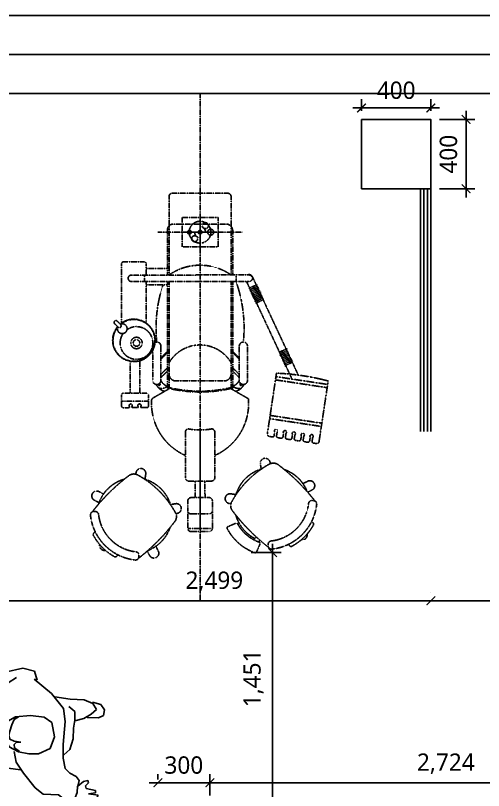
# Model space of a CAD drawing. Header units: metres. Extents: x 11578468 to 47831421, y -58341524 to -14256839.
# Drawn here: x 23788619 to 23791320, y -29024408 to -29019937 of the extents above; entities that cross this region are included whole.
import ezdxf

# ---------------------------------------------------------------- set-up
doc = ezdxf.new("R2010")
doc.units = ezdxf.units.M
doc.header["$LTSCALE"] = 50
doc.header["$MEASUREMENT"] = 0
doc.linetypes.add('CENTERX2', pattern=[4, 2.5, -0.5, 0.5, -0.5])
doc.layers.get('0').update_dxf_attribs({"linetype": 'CONTINUOUS'})
doc.layers.get('DEFPOINTS').update_dxf_attribs({"linetype": 'CONTINUOUS'})
for name, color, linetype in [('3.기호.계단선', 30, 'CONTINUOUS'), ('CURTWALL', 4, 'CONTINUOUS'), ('wall', 3, 'CONTINUOUS'), ('WIN', 4, 'CONTINUOUS'), ('家具', 251, 'CONTINUOUS'), ('家具外线', 7, 'CONTINUOUS'), ('가구', 6, 'CONTINUOUS')]:
    doc.layers.add(name, color=color, linetype=linetype)
doc.styles.add('HY 울릉도 L', font='malgun.ttf')
doc.dimstyles.new('사본 50', dxfattribs={"dimscale": 50, "dimtxt": 2, "dimasz": 1, "dimexe": 1, "dimexo": 1, "dimgap": 1, "dimtad": 1, "dimdec": 0, "dimrnd": 0.05, "dimdsep": 46, "dimlunit": 6, "dimtxsty": 'HY 울릉도 L', "dimblk": 'ARCHTICK', "dimcen": 2.5, "dimdle": 1, "dimclrd": 133, "dimclre": 133, "dimclrt": 30, "dimadec": 0, "dimazin": 0, "dimtfac": 1, "dimtdec": 0, "dimtix": 1, "dimtmove": 2, "dimatfit": 3, "dimldrblk": 'ARCHTICK', "dimfxl": 1, "dimlwd": -1, "dimlwe": -1, "dimarcsym": 0})

# ---------------------------------------------------------------- blocks, each defined once
blk = doc.blocks.new('*U358')
at = {"layer": 'WIN', "linetype": 'Continuous'}
blk.add_line((60, -25.00000000000728), (7040.000000000001, -25.00000000000728), dxfattribs=at)
blk.add_lwpolyline([(0, -250.0000000000146), (7100.000000000001, -250.0000000000146), (7100.000000000001, 200), (0, 200)], close=True, dxfattribs=at)
blk = doc.blocks.new('sdagdgds')
at = {"layer": 'WIN', "linetype": 'Continuous'}
blk.add_blockref('*U358', (23736702, -29128457), dxfattribs=at)
blk = doc.blocks.new('MK-RC-0052')
at = {"layer": '家具外线', "color": 251, "true_color": 0x636466}
for p, q in [((73867.01691318792, 10638.26111915088), (73858.32222856919, 10629.57386234096)), ((73858.32222856919, 10629.57386234096), (73880.05894013518, 10612.19934872109)), ((73914.837678632, 10623.05841973385), (73867.01691318792, 10638.26111915088)), ((73812.67513428663, 10590.4812066942), (73806.15412082395, 10577.45032147998)), ((73864.84324203734, 10592.65302089702), (73812.67513428663, 10590.4812066942)), ((73834.41184585262, 10616.54297712536), (73825.71716121747, 10605.68390611262)), ((73825.71716121747, 10605.68390611262), (73864.84324203734, 10592.65302089702)), ((73880.05894013518, 10612.19934872109), (73834.41184585262, 10616.54297712536)), ((73934.40071904194, 10596.99664930267), (73914.837678632, 10623.05841973385)), ((73921.35869005928, 10562.24762346364), (73934.4007188176, 10594.82483683159)), ((73988.7424979487, 10601.34027770832), (73934.40071904194, 10596.99664930267)), ((74023.521236451, 10575.27850727851), (73988.7424979487, 10601.34027770832)), ((73806.15412082395, 10577.45032147998), (73858.32222856919, 10568.7630646714)), ((73858.32222856919, 10568.7630646714), (73821.36981891631, 10564.41943626577)), ((73821.36981891631, 10564.41943626577), (73821.36981891631, 10551.38855105017)), ((73821.36981891631, 10551.38855105017), (73871.3642555055, 10540.52948003741)), ((73919.18501814816, 10527.49859669172), (73921.35869005928, 10562.24762346364)), ((74106.12074038095, 10570.93487887287), (74023.521236451, 10575.27850727851)), ((74149.59416351293, 10536.18585163176), (74106.12074038095, 10570.93487887287)), ((73875.71159782307, 10525.32678061764), (73858.32222856919, 10510.12408120195)), ((73858.32222856919, 10510.12408120195), (73862.66957088676, 10497.09319598637)), ((73862.66957088676, 10497.09319598637), (73886.57995360333, 10501.43682439064)), ((73871.3642555055, 10540.52948003741), (73875.71159782307, 10525.32678061764)), ((73886.57995360333, 10501.43682439064), (73917.01134978805, 10527.49859482183)), ((73917.01134978805, 10527.49859482183), (73910.49033632537, 10497.09319598637)), ((74214.80429819447, 10455.82872613816), (74149.59416351293, 10536.18585163176)), ((73910.49033632537, 10497.09319598637), (73925.70603441226, 10475.37505396084)), ((73925.70603441226, 10475.37505396084), (73960.48477290908, 10455.82872613816)), ((73960.48477290908, 10455.82872613816), (73986.56882678717, 10431.93876990844)), ((73986.56882678717, 10431.93876990844), (73997.4371825729, 10375.47160064454)), ((74253.93037901435, 10397.18974267006), (74214.80429819447, 10455.82872613816)), ((74297.40380213538, 10429.76695570697), (74230.0199962923, 10438.45421251691)), ((74316.96684254531, 10427.59514150415), (74297.40380213538, 10429.76695570697)), ((74336.52988294978, 10434.11058411263), (74316.96684254531, 10427.59514150415)), ((74397.39267532469, 10429.76695570697), (74336.52988294978, 10434.11058411263)), ((74438.69242728967, 10405.87699947863), (74397.39267532469, 10429.76695570697)), ((74419.12938687974, 10421.07969889566), (74558.24434088344, 10444.96965512538)), ((74558.24434088344, 10444.96965512538), (74608.23877748357, 10434.11058411263)), ((74608.23877748357, 10434.11058411263), (74649.53852945402, 10403.70518527717)), ((73997.4371825729, 10375.47160064454), (73997.4371825729, 10299.45810355659)), ((74264.7987347946, 10338.5507592006), (74253.93037901435, 10397.18974267006)), ((74475.64483694802, 10390.67430006295), (74438.69242728967, 10405.87699947863)), ((74486.51319272828, 10364.61252963178), (74475.64483694802, 10390.67430006295)), ((74649.53852945402, 10403.70518527717), (74649.53852945402, 10364.61252963178)), ((73993.08984025533, 10355.92527282185), (73960.48477290908, 10327.69168818922)), ((74132.20479425904, 10351.58164441756), (74067.66671290726, 10322.45625208661)), ((74184.37290200975, 10351.58164441756), (74132.20479425904, 10351.58164441756)), ((74240.88835207256, 10340.7225734048), (74184.37290200975, 10351.58164441756)), ((74235.34916601842, 10338.71862813826), (74262.62506363308, 10319.00443137791)), ((74292.2583981182, 10313.19194203446), (74240.88835207256, 10340.7225734048)), ((74440.86609844572, 10319.00443137791), (74469.12382347987, 10345.06620180771)), ((74521.29193123056, 10340.7225734048), (74464.77648116229, 10332.03531659349)), ((74469.12382347987, 10345.06620180771), (74486.51319272828, 10364.61252963178)), ((74569.11269666917, 10338.5507592006), (74521.29193123056, 10340.7225734048)), ((74612.5861197902, 10345.06620180771), (74569.11269666917, 10338.5507592006)), ((74649.53852945402, 10364.61252963178), (74612.5861197902, 10345.06620180771)), ((73960.48477290908, 10327.69168818922), (73943.09540366614, 10269.05270471976)), ((73997.4371825729, 10299.45810355659), (73986.56882678717, 10173.49287980909)), ((74067.66671290726, 10322.45625208661), (74044.39688074542, 10258.0677319251)), ((74253.93037901435, 10288.59903254381), (74228.61813621677, 10286.51115456892)), ((74264.7987347946, 10299.45810355659), (74253.93037901435, 10288.59903254381)), ((74262.62506363308, 10319.00443137791), (74264.7987347946, 10299.45810355659)), ((74312.5879974527, 10265.31760324066), (74292.2583981182, 10313.19194203446)), ((74338.70355410583, 10273.3963331254), (74386.52431954443, 10295.11447515092)), ((74386.52431954443, 10295.11447515092), (74440.86609844572, 10319.00443137791)), ((73943.09540366614, 10269.05270471976), (73940.92173250462, 10210.41372125167)), ((74044.39688074542, 10258.0677319251), (74059.7700899936, 10179.3683200435)), ((74228.61813621677, 10286.51115456892), (74264.7987347946, 10282.0835899367)), ((74264.7987347946, 10282.0835899367), (74288.70911751117, 10271.22451892258)), ((74288.70911751117, 10271.22451892258), (74295.23013097933, 10251.67819109988)), ((74295.23013097933, 10251.67819109988), (74288.70911751117, 10227.78823487154)), ((74332.94910229254, 10258.89658873111), (74312.5879974527, 10265.31760324066)), ((74343.84895812848, 10247.3345626956), (74332.94910229254, 10258.89658873111)), ((74335.794824059, 10232.83481830131), (74343.84895812848, 10247.3345626956)), ((74336.35276339785, 10264.94071636461), (74338.70355410583, 10273.3963331254)), ((73940.92173250462, 10210.41372125167), (73934.40071904194, 10166.97743720062)), ((74288.70911751117, 10227.78823487154), (74277.84076173091, 10193.03920763179)), ((74300.24952662666, 10172.02402063038), (74308.94421125087, 10208.94486207295)), ((74308.94421125087, 10208.94486207295), (74313.99510967324, 10222.64722510603)), ((74313.99510967324, 10222.64722510603), (74335.794824059, 10232.83481830131)), ((74319.1405136959, 10134.40022416234), (74326.80392905744, 10222.45421249937)), ((73934.40071904194, 10171.32106560627), (73884.40628244728, 10158.29018039205)), ((73934.40071904194, 10166.97743720062), (73934.40071904194, 10119.1975247453)), ((73986.56882678717, 10173.49287980909), (73995.26351141138, 10103.99482532689)), ((74059.7700899936, 10179.3683200435), (74101.06984196405, 10151.13473541225)), ((74264.7987347946, 10162.63380879634), (74240.88835207256, 10149.60292358075)), ((74258.27772132098, 10149.60292358075), (74300.24952662666, 10172.02402063038)), ((74277.84076173091, 10193.03920763179), (74264.7987347946, 10162.63380879634)), ((73777.89639578434, 10140.91566676945), (73771.37538232713, 10110.51026793536)), ((73803.98044966243, 10153.94655198504), (73777.89639578434, 10140.91566676945)), ((73867.01691318792, 10151.77473778357), (73803.98044966243, 10153.94655198504)), ((73845.28020163288, 10134.40022416234), (73814.84880544269, 10108.33845373253)), ((73884.40628244728, 10158.29018039205), (73845.28020163288, 10134.40022416234)), ((73934.40071904194, 10119.1975247453), (73967.00578638271, 10093.13575431411)), ((74101.06984196405, 10151.13473541225), (74175.67821738007, 10140.91566676945)), ((74175.67821738007, 10140.91566676945), (74258.27772132098, 10149.60292358075)), ((74306.09848675958, 10058.38672707437), (74319.1405136959, 10134.40022416234)), ((73771.37538232713, 10110.51026793536), (73790.93842272065, 10082.27668330137)), ((73790.93842272065, 10082.27668330137), (73836.5855170032, 10069.24579808715)), ((73814.84880544269, 10108.33845373253), (73834.41184585262, 10075.76124069562)), ((73995.26351141138, 10103.99482532689), (74060.47364610387, 10021.46588563181)), ((73834.41184585262, 10075.76124069562), (73882.23261128576, 10056.21491287018)), ((73882.23261128576, 10056.21491287018), (73958.3111017585, 10051.8712844659)), ((73958.3111017585, 10051.8712844659), (74043.08427685546, 10038.84039925168)), ((74306.09848675958, 9997.575929402097), (74306.09848675958, 10058.38672707437)), ((74495.20787735248, 10041.01221345452), (74440.86609844572, 10021.46588563181)), ((74506.07623313273, 10025.8095140361), (74495.20787735248, 10041.01221345452)), ((74060.47364610387, 10021.46588563181), (74156.11517697561, 9943.280574339653)), ((74306.09848804539, 9999.747744362736), (74297.40380311478, 9962.826902427725)), ((74380.00330607628, 9986.716858389336), (74306.09848675958, 9997.575929402097)), ((74440.86609844572, 10021.46588563181), (74403.91368879285, 9984.545044187878)), ((74466.95015232381, 9991.060486794988), (74479.99217926012, 10004.09137201194)), ((74479.99217926012, 10004.09137201194), (74506.07623313273, 10025.8095140361)), ((74297.40380311478, 9962.826902427725), (74251.75670654513, 9934.593317625477)), ((74403.91368879285, 9984.545044187878), (74380.00330607628, 9986.716858389336)), ((74401.74001683248, 9941.108759595154), (74403.9136887436, 9978.02960153015)), ((74562.59168320101, 9980.201415783587), (74466.95015232381, 9991.060486794988)), ((74532.16028701082, 9960.655087960899), (74562.59168320101, 9967.170530569369)), ((74560.41801204496, 9954.13964535379), (74532.16028701082, 9960.655087960899)), ((74556.07066973286, 9936.765131732544), (74560.41801204496, 9954.13964535379)), ((74562.59168320101, 9967.170530569369), (74562.59168320101, 9980.201415783587)), ((74138.7258077272, 9947.624202743944), (74153.94150581956, 9899.844290288609)), ((74156.11517697561, 9943.280574339653), (74138.7258077272, 9947.624202743944)), ((74314.79317138379, 9904.187918695636), (74390.87166185107, 9921.562432316881)), ((74384.35064969608, 9919.390618523052), (74401.74001683248, 9941.108759595154)), ((74390.87166185107, 9921.562432316881), (74449.56078306993, 9899.844290288609)), ((74488.68686388433, 9910.703361302745), (74534.33395816687, 9915.046989708397)), ((74516.94458891299, 9904.187918695636), (74488.68686388433, 9910.703361302745)), ((74523.46560238661, 9932.421503328267), (74556.07066973286, 9936.765131732544)), ((74538.68130048444, 9930.249689125434), (74523.46560238661, 9932.421503328267)), ((74534.33395816687, 9915.046989708397), (74538.68130048444, 9930.249689125434)), ((74153.94150581956, 9899.844290288609), (74216.97796935053, 9882.469776668753)), ((74216.97796935053, 9882.469776668753), (74314.79317138379, 9904.187918695636)), ((74449.56078306993, 9899.844290288609), (74503.90256198215, 9888.985219277223)), ((74503.90256198215, 9888.985219277223), (74516.94458891299, 9904.187918695636))]:
    blk.add_line(p, q, dxfattribs=at)
blk = doc.blocks.new('_ArchTick')
at = {"color": 0, "linetype": 'ByBlock', "const_width": 0.15}
blk.add_lwpolyline([(-0.5, -0.5), (0.5, 0.5)], dxfattribs=at)
blk = doc.blocks.new('*D2385')
at = {"layer": 'DEFPOINTS', "color": 0}
for p in [(23789740.10975149, -29024363.0684755), (23789440.10975149, -29024394.58141367), (23789740.10975149, -29024486.64996862)]:
    blk.add_point(p, dxfattribs=at)
at = {"layer": 'wall', "color": 133, "ltscale": 10}
for p, q in [((23789440.10975149, -29024344.58141367), (23789440.10975149, -29024313.0684755)), ((23789740.10975149, -29024436.64996862), (23789740.10975149, -29024313.0684755)), ((23789390.10975149, -29024363.0684755), (23789790.10975149, -29024363.0684755))]:
    blk.add_line(p, q, dxfattribs=at)
at = {"layer": 'wall', "color": 133, "xscale": 50, "yscale": 50, "zscale": 50}
blk.add_blockref('_ArchTick', (23789440.10975149, -29024363.0684755), dxfattribs=at)
at = {"layer": 'wall', "color": 133, "xscale": 50, "yscale": 50, "zscale": 50, "rotation": 180}
blk.add_blockref('_ArchTick', (23789740.10975149, -29024363.0684755), dxfattribs=at)
at = {"layer": 'wall', "color": 30, "ltscale": 10, "insert": (23789590.10975149, -29024261.40407332), "char_height": 100, "attachment_point": 5, "style": 'HY 울릉도 L'}
blk.add_mtext('300', dxfattribs=at)
blk = doc.blocks.new('*D2386')
at = {"layer": 'DEFPOINTS', "color": 0}
for p in [(23792463.67617666, -29024363.0684755), (23789740.10975149, -29024486.64996862), (23792463.67617666, -29024486.64996862)]:
    blk.add_point(p, dxfattribs=at)
at = {"layer": 'wall', "color": 133, "ltscale": 10}
for p, q in [((23789740.10975149, -29024436.64996862), (23789740.10975149, -29024313.0684755)), ((23792463.67617666, -29024436.64996862), (23792463.67617666, -29024313.0684755)), ((23789690.10975149, -29024363.0684755), (23792513.67617666, -29024363.0684755))]:
    blk.add_line(p, q, dxfattribs=at)
at = {"layer": 'wall', "color": 133, "xscale": 50, "yscale": 50, "zscale": 50, "rotation": 180}
blk.add_blockref('_ArchTick', (23789740.10975149, -29024363.0684755), dxfattribs=at)
at = {"layer": 'wall', "color": 133, "xscale": 50, "yscale": 50, "zscale": 50}
blk.add_blockref('_ArchTick', (23792463.67617666, -29024363.0684755), dxfattribs=at)
at = {"layer": 'wall', "color": 30, "ltscale": 10, "insert": (23791101.89296408, -29024253.01412768), "char_height": 100, "attachment_point": 5, "style": 'HY 울릉도 L'}
blk.add_mtext('2,724', dxfattribs=at)
blk = doc.blocks.new('*D2432')
at = {"layer": 'DEFPOINTS', "color": 0}
for p in [(23789928.09269799, -29023035.50603777), (23789928.09269799, -29024486.64996862), (23790102.59130375, -29024486.64996862)]:
    blk.add_point(p, dxfattribs=at)
at = {"layer": 'wall', "color": 133, "ltscale": 10}
for p, q in [((23790102.59130375, -29022985.50603777), (23790102.59130375, -29024536.64996862)), ((23789978.09269799, -29023035.50603777), (23790152.59130375, -29023035.50603777)), ((23789978.09269799, -29024486.64996862), (23790152.59130375, -29024486.64996862))]:
    blk.add_line(p, q, dxfattribs=at)
at = {"layer": 'wall', "color": 133, "xscale": 50, "yscale": 50, "zscale": 50}
for p, rotation in [((23790102.59130375, -29023035.50603777), 90), ((23790102.59130375, -29024486.64996862), 270)]:
    blk.add_blockref('_ArchTick', p, dxfattribs=dict(at, rotation=rotation))
at = {"layer": 'wall', "color": 30, "ltscale": 10, "insert": (23789992.2652168, -29023761.07800319), "char_height": 100, "attachment_point": 5, "rotation": 90, "style": 'HY 울릉도 L'}
blk.add_mtext('1,451', dxfattribs=at)
blk = doc.blocks.new('*D2446')
at = {"layer": 'DEFPOINTS', "color": 0}
for p in [(23791015.67611603, -29020536.64996862), (23791015.67611603, -29020936.64996862), (23791219.12935641, -29020936.64996862)]:
    blk.add_point(p, dxfattribs=at)
at = {"layer": 'wall', "color": 133, "ltscale": 10}
for p, q in [((23791219.12935641, -29020486.64996862), (23791219.12935641, -29020986.64996862)), ((23791065.67611603, -29020536.64996862), (23791269.12935641, -29020536.64996862)), ((23791065.67611603, -29020936.64996862), (23791269.12935641, -29020936.64996862))]:
    blk.add_line(p, q, dxfattribs=at)
at = {"layer": 'wall', "color": 133, "xscale": 50, "yscale": 50, "zscale": 50}
for p, rotation in [((23791219.12935641, -29020536.64996862), 90), ((23791219.12935641, -29020936.64996862), 270)]:
    blk.add_blockref('_ArchTick', p, dxfattribs=dict(at, rotation=rotation))
at = {"layer": 'wall', "color": 30, "ltscale": 10, "insert": (23791117.46495424, -29020736.64996862), "char_height": 100, "attachment_point": 5, "rotation": 90, "style": 'HY 울릉도 L'}
blk.add_mtext('400', dxfattribs=at)
blk = doc.blocks.new('*D2447')
at = {"layer": 'DEFPOINTS', "color": 0}
for p in [(23790615.67611603, -29020470.15188232), (23790615.67611603, -29020536.64996862), (23791015.67611603, -29020536.64996862)]:
    blk.add_point(p, dxfattribs=at)
at = {"layer": 'wall', "color": 133, "ltscale": 10}
for p, q in [((23790615.67611603, -29020486.64996862), (23790615.67611603, -29020420.15188232)), ((23791015.67611603, -29020486.64996862), (23791015.67611603, -29020420.15188232)), ((23791065.67611603, -29020470.15188232), (23790565.67611603, -29020470.15188232))]:
    blk.add_line(p, q, dxfattribs=at)
at = {"layer": 'wall', "color": 133, "xscale": 50, "yscale": 50, "zscale": 50, "rotation": 180}
blk.add_blockref('_ArchTick', (23790615.67611603, -29020470.15188232), dxfattribs=at)
at = {"layer": 'wall', "color": 133, "xscale": 50, "yscale": 50, "zscale": 50}
blk.add_blockref('_ArchTick', (23791015.67611603, -29020470.15188232), dxfattribs=at)
at = {"layer": 'wall', "color": 30, "ltscale": 10, "insert": (23790815.67611603, -29020368.48748014), "char_height": 100, "attachment_point": 5, "style": 'HY 울릉도 L'}
blk.add_mtext('400', dxfattribs=at)
blk = doc.blocks.new('rtyutut')
at = {"layer": '家具', "linetype": 'CENTERX2', "ltscale": 0.01}
for p, q in [((425185.581012695, -946947.7138722172), (425230.5705300269, -946649.355298823)), ((425204.2284235321, -946950.5257170504), (425249.217940864, -946652.1671436564)), ((425560.0279131305, -946699.0015805678), (425210.54432253, -946646.3355451119)), ((425409.3096708897, -946981.4277092202), (425454.2991882215, -946683.0691358265)), ((425427.9570817266, -946984.2395540535), (425472.9465990585, -946685.8809806593)), ((425569.0754783432, -946731.3790694212), (425571.6373834092, -946714.38919298)), ((425534.4261358102, -946749.9778346107), (425556.2435368798, -946753.2834109912)), ((425534.4261358102, -946749.9778346107), (425538.0486638361, -946750.526182734)), ((425536.5429712695, -946735.993477853), (425558.3392790986, -946739.2958591509)), ((425536.5429712695, -946735.993477853), (425540.1654992954, -946736.5418259756)), ((425561.3431798741, -946782.657626675), (425564.1547487968, -946764.012045603)), ((425789.232199548, -946765.2090354622), (425803.0379487496, -946792.0012909494)), ((425839.5228175658, -946739.2948432112), (425851.2596244279, -946762.07198652)), ((425901.2739458277, -946730.7478574893), (425900.8850936783, -946740.1922756487)), ((426021.3477568361, -946742.1547942378), (426030.369470434, -946733.1330806408)), ((425526.6938373408, -946801.2563918645), (425530.3163653669, -946801.8047399874)), ((425526.6938373408, -946801.2563918645), (425548.5112384108, -946804.5619682447)), ((425528.8106727999, -946787.2720351068), (425532.4332008262, -946787.8203832295)), ((425528.8106727999, -946787.2720351068), (425550.6069806297, -946790.5744164048)), ((425553.6106081303, -946833.9379962143), (425556.4224503277, -946815.2906028571)), ((425177.2929988945, -946818.5243725731), (424609.0056043676, -947083.5211366743)), ((425195.225110751, -946856.9799105488), (424636.8298787245, -947117.36388352)), ((425105.7788439933, -946903.891325182), (425083.8618183907, -946856.8901121016)), ((425114.324519099, -946899.9064114364), (425092.4074934968, -946852.9051983557)), ((425122.8701942047, -946895.9214976907), (425100.9531686023, -946848.9202846098)), ((425518.9762152244, -946852.5390249784), (425522.5987432505, -946853.0873731013)), ((425518.9762152244, -946852.5390249784), (425540.7786672768, -946855.842337877)), ((425521.0930506836, -946838.5546682205), (425524.7155787098, -946839.1030163434)), ((425521.0930506836, -946838.5546682205), (425542.8744082753, -946841.8547858512)), ((425045.9591182537, -946931.7857214035), (425024.0420926512, -946884.7845083224)), ((425054.5047933592, -946927.8008076577), (425032.5877677568, -946880.7995945764)), ((425063.050468465, -946923.8158939118), (425041.1334428625, -946876.8146808306)), ((425071.5961435707, -946919.8309801662), (425049.6791179684, -946872.829767085)), ((425080.1418186761, -946915.84606642), (425058.2247930736, -946868.844853339)), ((425088.6874937818, -946911.8611526743), (425066.7704681796, -946864.859939593)), ((425097.2331688876, -946907.8762389281), (425075.3161432851, -946860.8750258472)), ((425511.2585931079, -946903.8216580923), (425514.881121134, -946904.3700062151)), ((425511.2585931079, -946903.8216580923), (425533.0460961435, -946907.1227075096)), ((425513.3754285671, -946889.8373013344), (425516.9979565933, -946890.3856494577)), ((425513.3754285671, -946889.8373013344), (425535.1418359207, -946893.1351552972)), ((425545.8780363866, -946885.2183657524), (425548.6898785838, -946866.5709723972)), ((426153.506593466, -946876.6914402456), (426162.6947828293, -946867.503250882)), ((425165.5548051982, -946944.6941185059), (425515.0276938787, -946997.3585412181)), ((425505.5754587146, -946941.1094335006), (425509.1979867407, -946941.6577816234)), ((425505.5754587146, -946941.1094335006), (425527.4089768421, -946944.4174489363)), ((425538.1451745701, -946936.5006589765), (425540.9573068397, -946917.8513419371)), ((425503.4586232555, -946955.0937902584), (425507.0811512815, -946955.6421383813)), ((425503.4586232555, -946955.0937902584), (425525.3132315915, -946958.4050003142)), ((425530.8188665843, -946985.0867947816), (425533.2244450239, -946969.1336351559)), ((425687.2858595708, -946980.5530757986), (425680.1587737285, -946981.7152695728)), ((426162.6140102268, -946992.0879218879), (426153.1695920679, -946992.4767740378)), ((424719.0870454619, -947084.2086721836), (424697.1700198596, -947037.207459102)), ((424727.6327205674, -947080.2237584376), (424705.7156949652, -947033.2225453564)), ((424736.1783956733, -947076.2388446915), (424714.2613700709, -947029.2376316105)), ((424744.724070779, -947072.2539309459), (424722.8070451766, -947025.2527178647)), ((424753.2697458843, -947068.2690172005), (424731.3527202822, -947021.2678041183)), ((424761.81542099, -947064.284103454), (424739.8983953878, -947017.2828903728)), ((425719.0111397991, -947032.7016298708), (425689.2639795083, -947037.552415348)), ((424676.3586699336, -947104.1332409127), (424654.4416443311, -947057.1320278314)), ((424684.9043450392, -947100.1483271669), (424662.9873194371, -947053.1471140856)), ((424693.4500201447, -947096.1634134209), (424671.5329945424, -947049.16220034)), ((424701.9956952504, -947092.1784996756), (424680.0786696483, -947045.1772865936)), ((424710.5413703565, -947088.1935859293), (424688.624344754, -947041.192372848)), ((426126.3317867504, -947076.701055804), (426111.5114277155, -947061.8806967696)), ((426138.7552976329, -947049.1202442914), (426129.5919459261, -947039.9568925841)), ((426139.9153870711, -947045.9331489784), (426131.1546312611, -947041.5195779193)), ((426152.4879479629, -947040.5510000194), (426195.8612329648, -947059.2404151657)), ((424599.1134418676, -947102.748905662), (424599.1134418676, -947781.6447690856)), ((424636.8298787246, -947102.748905662), (424636.8298787246, -947781.6447690856)), ((425009.279692686, -947112.178014876), (425207.2909861846, -947112.178014876)), ((425254.1258038229, -947208.8067662085), (425313.1152851024, -947106.6339875204)), ((426114.4606456253, -947096.4578732162), (426105.970294916, -947092.1805292306)), ((424352.0656828132, -947142.0249216959), (424352.0656828132, -947629.222842873)), ((425009.279692686, -947159.3235609471), (425207.2909861847, -947159.3235609471)), ((425040.4023227612, -947197.0399978037), (425078.118759618, -947159.3235609471)), ((425047.0697098272, -947197.0399978037), (425084.786146684, -947159.3235609471)), ((425134.6934149033, -947197.0399978037), (425172.4098517604, -947159.3235609471)), ((425153.5516333317, -947197.0399978041), (425191.2680701886, -947159.3235609471)), ((424146.5230937886, -947206.4721134708), (424314.2128903294, -947206.4691070183)), ((424314.2128903294, -947206.4691070183), (424599.1134418676, -947206.4688005742)), ((424344.4722844802, -947197.0399978042), (424599.1134418676, -947197.0399978037)), ((424599.1134418676, -947178.1817793759), (424636.8298787244, -947178.1817793759)), ((424636.8298787244, -947197.0399978042), (425251.3173877873, -947197.0399978037)), ((424636.8298787244, -947206.4687600058), (425104.6545853748, -947206.4682568051)), ((425104.6545853748, -947206.4682568051), (425248.7405821686, -947206.4690086194)), ((425861.4681020644, -947208.1915134571), (425866.0471089915, -947178.4013076726)), ((425917.3860467289, -947216.7865751298), (425918.791674741, -947207.6418089379)), ((426031.6190559634, -947180.4551699872), (426050.347478158, -947223.9189802315)), ((424127.6652134819, -947225.3294816829), (424127.6507598657, -947545.919042978)), ((424304.9316657106, -947230.4802226499), (424304.9188029437, -947541.0069428042)), ((425210.1262886173, -947240.0520436257), (425210.1131594697, -947531.2641228484)), ((424436.9276657414, -947281.9036809283), (424267.2036998855, -947281.9036809283)), ((424267.2036998855, -947281.9036809283), (424267.2036998858, -947489.3440836408)), ((424352.0656828132, -947291.2856445964), (424352.0656828132, -947479.9621199728)), ((424436.9276657414, -947489.344083641), (424436.9276657414, -947281.9036809283)), ((425768.7876709831, -947300.7601991604), (425505.542708943, -947300.7601991603)), ((425787.6458894114, -947319.6184175886), (425787.6458894116, -947451.625946588)), ((425883.2710329221, -947333.7620814105), (425883.2710329221, -947437.4822827668)), ((425958.7039066358, -947314.9038629818), (425902.1292513503, -947314.9038629818)), ((425958.7039066358, -947314.903862982), (426060.6326023968, -947314.905563178)), ((425977.5621250643, -947437.4822827667), (425977.5621250642, -947333.7620814105)), ((426060.6326023968, -947314.905563178), (426060.6326023968, -947456.3422013912)), ((426079.490820825, -947437.4839829628), (426079.490820825, -947333.7637816065)), ((423552.0656828132, -947385.6238822844), (426478.8530915722, -947385.6238822844)), ((424257.7274451249, -947385.6238822849), (424446.4039205015, -947385.6238822844)), ((425502.3108585653, -947385.6238822844), (426059.5321317903, -947385.6238822844)), ((425787.6458894116, -947357.3348544457), (425883.2710329221, -947357.3348544457)), ((425787.6458894116, -947413.909509731), (425883.2710329221, -947413.9095097312)), ((425768.7876709833, -947470.4841650164), (425505.542708943, -947470.4841650163)), ((425902.1292513502, -947456.3405011948), (425958.7039066358, -947456.3405011948)), ((425958.7039066358, -947456.3405011956), (426060.6326023968, -947456.3405011955)), ((424267.2036998858, -947489.3440836408), (424436.9276657414, -947489.344083641)), ((425923.3426637197, -947556.8789176721), (425918.4918782428, -947527.1317573816)), ((425975.4912177928, -947525.1536374439), (425974.3290240182, -947518.0265516016)), ((424146.509303464, -947564.7781116171), (424312.0438604943, -947564.7752571588)), ((424312.0438604943, -947564.7752571588), (424599.1134418676, -947564.7749492264)), ((424336.4654111053, -947574.2043663728), (424599.1134418676, -947574.2043663728)), ((424561.3970050106, -947574.2043663728), (424561.3970050107, -947696.7827861573)), ((424636.8298787244, -947564.7749087691), (425104.6545853748, -947564.774406945)), ((424636.8298787242, -947574.2043663728), (425251.2842242649, -947574.2043663728)), ((424655.6880971527, -947574.2043663727), (424655.6880971528, -947696.7827861572)), ((425040.4023227612, -947574.2043663728), (425078.1187596178, -947611.9208032296)), ((425047.0697098272, -947574.2043663728), (425084.7861466839, -947611.9208032296)), ((425104.6545853748, -947564.774406945), (425248.7090165257, -947564.7751587408)), ((425134.6934149033, -947574.2043663728), (425172.4098517601, -947611.9208032296)), ((425153.5516333318, -947574.2043663727), (425191.2680701885, -947611.9208032296)), ((425254.103108517, -947562.4016889376), (425313.1152851024, -947664.6137770487)), ((425009.279692686, -947611.9208032296), (425207.2909861846, -947611.9208032296)), ((425033.438747238, -947659.0663493007), (425207.2909861847, -947659.0663493007)), ((426190.8352581289, -947627.0999774211), (426164.0430026412, -947640.9057266223)), ((424523.6805681539, -947706.211895372), (424523.6805681539, -947828.7903151565)), ((424533.1096773682, -947696.7827861576), (424599.1134418676, -947696.7827861577)), ((424599.1134418676, -947706.2118953716), (424636.8298787241, -947706.211895372)), ((424636.8298787244, -947696.7827861577), (424876.1559429964, -947696.7827861572)), ((425281.2889047357, -947692.8672891131), (425281.2889047358, -947829.3329441901)), ((425290.6837468862, -947683.4382421656), (425354.5594275447, -947683.2061050219)), ((425326.2724375201, -947683.3089056652), (425326.8435535564, -947838.5727383081)), ((425364.0222226041, -947692.6014076148), (425364.1477642493, -947726.5459671321)), ((425747.8527801341, -947699.3358799376), (425777.6429859188, -947703.9148868645)), ((426216.7494503797, -947677.390595439), (426191.510609579, -947690.3958874493)), ((425093.8456194337, -947732.8127890086), (425281.2889047357, -947732.8127890092)), ((425358.6049320367, -947728.451638653), (425362.2687037307, -947728.4385261434)), ((425358.6555513864, -947742.5952118919), (425362.31932308, -947742.5820993828)), ((425364.2118820922, -947744.4611599012), (425364.3193981886, -947777.0857059065)), ((426225.2964361014, -947739.1417237011), (426215.8520179422, -947738.7528715516)), ((425096.8865048197, -947789.3874442942), (425281.2889047358, -947789.3874442942)), ((425358.776565976, -947778.9913774282), (425362.4403376704, -947778.9782649188)), ((425358.8271853258, -947793.1349506674), (425362.4909570199, -947793.1218381575)), ((425364.3835160316, -947795.0008986765), (425364.5090576767, -947828.9454581928)), ((425739.2577184614, -947755.2538246019), (425748.4024846529, -947756.6594526139)), ((424533.109677368, -947838.2194243707), (424876.1559429964, -947838.2194243707)), ((424885.0838872797, -947844.0393374595), (424865.081722138, -947864.0415026012)), ((425290.7674601495, -947838.7619237558), (425355.1300478832, -947838.4244020393)), ((424899.7521388243, -947858.7075890043), (424879.749973683, -947878.7097541459)), ((426213.8894993527, -947859.2155347094), (426222.9112129502, -947868.2372483071)), ((425848.426200746, -947969.5090348036), (425862.2319499473, -947942.7167793164)), ((425898.716818764, -947995.4232270549), (425912.5225679652, -947968.6309715678)), ((425963.9563717025, -948000.4817880999), (425963.5675195529, -947991.0373699408)), ((426079.3528533453, -947991.3743713392), (426088.5410427087, -948000.5625607023))]:
    blk.add_line(p, q, dxfattribs=at)
for centre, radius in [((424352.0656828134, -947324.3346723919), 17.20812431594883), ((424352.0656828132, -947385.6238822844), 62.89215845883763), ((424314.3492459561, -947354.5078218771), 17.20812431594883), ((424352.0656828132, -947385.6238822844), 10.8434755963513), ((424352.0656828132, -947446.913092177), 10.8434755963513), ((424389.78211967, -947416.7399426914), 17.20812431594883), ((424991.2767050629, -947752.5022106377), 33.00188224976488), ((424991.2767050629, -947752.5022106377), 18.85821842843707)]:
    blk.add_circle(centre, radius, dxfattribs=at)
for centre, radius, start, end in [((426584.6255773614, -947006.1046601812), 1420.398926723385, 165.3278722753334, 177.5220609552087), ((425557.5693208808, -946712.9298077588), 14.14355643139035, 354.0774651830457, 79.98934809577734), ((426595.6488704625, -947616.8158049664), 1130.757833914286, 127.7445210279654, 142.8940761168458), ((425814.3775085569, -946752.2519393368), 28.28732764265561, 27.26154424415811, 207.2615442441581), ((425920.1162004103, -946731.523643893), 18.85821842843707, 83.68773785693898, 177.6423099811065), ((425890.0518261123, -947003.3100416036), 292.3023856407746, 6.312262142694362, 83.68773785693898), ((425529.3180318354, -946742.0522195336), 9.429109214219066, 39.9827661834866, 302.8020103957419), ((425554.8310433784, -946762.6061231865), 9.429109214218531, 351.4249666163793, 81.38458401617865), ((425559.7517729249, -946729.9731470048), 9.429109214218531, 261.3845820234384, 351.4249666163793), ((425926.6723416455, -946970.1779507473), 216.8695119270263, 112.5806893175251, 160.9175900442075), ((425919.7273482605, -946740.9680620524), 18.85821842843707, 177.6423099811065, 263.5462662207595), ((425890.0518261123, -947003.3100416036), 245.156839569682, 6.453733776301431, 83.54626622075952), ((426037.0368574997, -946739.8004677064), 9.429109214218531, 60.84732285834678, 134.9999999976418), ((425890.0518261123, -947003.3100416036), 311.1606040692117, 28.17645854272159, 60.84732285834678), ((426099.231283063, -946796.03637695), 28.28732764265563, 348.6802514982902, 100.7953528947878), ((425521.5857333662, -946793.330776787), 9.429109214219066, 39.9827661834866, 302.8020103957419), ((425547.098744909, -946813.8846804404), 9.429109214218531, 351.4249666163793, 81.38458401617865), ((425552.0194744557, -946781.2517042585), 9.429109214218531, 261.3845820234384, 351.4249666163793), ((425513.8681112496, -946844.6134099008), 9.429109214219066, 39.9827661834866, 302.8020103957419), ((425539.3661731652, -946865.1650499805), 9.429109214218531, 351.4249666163793, 81.3845802655145), ((425544.2869027117, -946832.5320737973), 9.429109214218531, 261.3845782750726, 351.4249666163793), ((426156.0273957635, -946860.8358638161), 9.429109214218531, 314.9999999976418, 28.17645854272159), ((425506.150489133, -946895.8960430148), 9.429109214219066, 39.9827661834866, 302.8020103957419), ((425536.5543309681, -946883.8124433357), 9.429109214218531, 261.3845745178136, 351.4249666163793), ((425498.3505192807, -946947.1681751809), 9.429109214219066, 39.9827661834866, 302.8020103957419), ((425528.8214691515, -946935.0947365605), 9.429109214218531, 261.3845913463409, 351.4249666163793), ((425531.6336014211, -946916.44541952), 9.429109214218531, 351.4249666163793, 81.3845765181478), ((425731.4447102885, -946963.0828626249), 47.14554607109261, 142.8940761168458, 208.7975891878277), ((425516.7855129412, -946983.3246443723), 14.14355643139035, 262.8605851332198, 352.860264133215), ((425523.9007396053, -946967.7277127391), 9.429109214218531, 351.4249666163793, 81.38459333678283), ((425684.7113766186, -947009.6338424605), 28.28732764265563, 99.26154424902147, 279.2615442490215), ((426173.0041883744, -946720.357679342), 551.0208156440327, 208.7975891878277, 241.202410818308), ((425276.5460627498, -946297.712997254), 1130.757833914286, 307.1059238831542, 322.2554789699931), ((426152.3938056638, -946973.6345194555), 18.85821842843707, 186.4537337763014, 272.3576900220885), ((426161.838223823, -946973.2456673057), 18.85821842843707, 272.3576900220885, 6.312262142694362), ((425926.6723416455, -946970.1779507473), 216.8695119270263, 196.7213377489389, 254.0843374077591), ((424617.9716602959, -947102.748905662), 21.21549573199144, 114.9999999981849, 207.2660444491204), ((424617.9716602959, -947102.748905662), 18.85821842843707, 90, 180), ((424617.9716602959, -947102.748905662), 18.85821842843707, 0, 90), ((425926.6723416455, -946970.1779507473), 216.8695119270263, 285.5841195448717, 332.6783246736522), ((425926.6723416455, -946970.1779507473), 226.2986211412448, 298.8120454358502, 340.41103643076), ((425926.6723416455, -946970.1779507473), 292.3023856407746, 297.8930575978032, 339.7900194290862), ((426148.7566343735, -947049.2104110544), 9.429109214218531, 66.68893853240054, 160.41103643076), ((426192.1299193755, -947067.8998262003), 9.429109214218531, 339.7900194290862, 66.68893853240054), ((425009.279692686, -947135.7507879115), 23.57277303554634, 90, 270), ((425207.2909861847, -947135.7507879115), 23.57277303554634, 270, 90), ((425339.9790142418, -947433.9756051892), 328.4420719112941, 23.92859841046801, 94.69154154956297), ((424904.6618389661, -947924.8678995995), 793.2680007804175, 84.13608340309337, 109.7326143963899), ((425177.0544413496, -947220.6814365193), 68.40349068738496, 21.36345425236998, 63.76638505681975), ((425229.8655148218, -947149.461241113), 6.216299245810452, 215.4275802884086, 85.87158840431341), ((425203.1043754912, -947195.6211602043), 68.40349068738496, 12.06885799584643, 66.20146539588217), ((425206.9986583014, -947163.407923505), 46.76051591486446, 316.2164257826821, 21.42814210457098), ((426040.2784669982, -947176.7238563979), 9.429109214218531, 118.8120454358502, 203.3110614693425), ((424146.5234318911, -947225.330331896), 18.85821842843707, 90.00102723643879, 179.9974168544716), ((424345.1580496969, -947237.9479214947), 40.91367124376328, 89.03960482363485, 169.4832296904769), ((424854.4851473609, -947385.6218749004), 311.9463607851601, 144.9488631130533, 215.0511368869467), ((425210.1269261382, -947385.6213318751), 207.4404027128078, 120.2726413169686, 239.7273586830314), ((425169.8733484674, -947247.3752467462), 40.91367124376328, 10.31102836892173, 90.96039517636514), ((424487.5271893454, -947385.5550245687), 781.9959274330732, 346.7510191565609, 13.23887086523696), ((424487.5271893454, -947385.5550245687), 786.7104820401826, 346.1255509458589, 13.86437318292159), ((425889.4270743969, -947212.4890442931), 28.28732764265561, 171.2615442471435, 351.2615442471435), ((425930.2790050918, -947161.9171574278), 47.14554607109261, 241.202410818308, 307.1059238831542), ((426059.0068891925, -947220.187666642), 9.429109214218531, 203.3110614693425, 297.8930575978032), ((425505.542708943, -947319.6184175886), 18.85821842843707, 90, 180), ((425768.7876709834, -947319.6184175888), 18.85821842843707, 0, 90), ((425106.4067247622, -947385.6221820886), 386.5934777829597, 349.7784083406842, 10.22159165931576), ((425902.1292513504, -947333.7620814105), 18.85821842843707, 90, 180), ((425958.7039066358, -947333.7620814105), 18.85821842843707, 0, 90), ((426060.6326023968, -947333.7637816065), 18.85821842843707, 0, 90), ((424352.0656828132, -947385.6238822844), 31.46180226891602, 90, 180), ((424352.0656828132, -947385.6238822849), 31.46180226903062, 270, 0), ((425902.1292513504, -947437.4822827667), 18.85821842843707, 180, 270), ((425958.7039066358, -947437.4822827668), 18.85821842843707, 270, 0), ((426060.6326023968, -947437.4839829627), 18.85821842843707, 270, 0), ((425339.9790142419, -947337.2721593794), 328.4420719112941, 265.308458450437, 336.0714015834351), ((425505.542708943, -947451.625946588), 18.85821842843707, 180, 270), ((425768.7876709832, -947451.6259465881), 18.85821842843707, 270, 0), ((425169.8733484674, -947523.8691174302), 40.91367124376328, 269.0396048236348, 349.5867520613583), ((426235.6866142493, -948010.8719662472), 551.0208156440327, 118.797589181692, 151.2024108121723), ((425946.4104511307, -947522.5791544914), 28.28732764265563, 9.261544242438305, 189.2615442424383), ((425992.9614309664, -947569.3124881615), 47.14554607109261, 52.89407611418601, 118.797589181692), ((424146.508978275, -947545.9198931912), 18.85821842843707, 179.9974168544716, 270.0009880062067), ((424340.8854579133, -947538.4164627936), 36.05982329919046, 184.119585683214, 262.9592410838115), ((425177.0544413496, -947550.562927658), 68.40349068738496, 296.2336149461718, 338.6365457538417), ((425206.9986583013, -947607.8364406722), 46.76051591486446, 338.5718579016381, 43.7835742173179), ((425985.8663428435, -947764.5401195188), 216.8695119270263, 106.7213377498984, 164.0843374045519), ((425339.2284886245, -948433.5166483351), 1130.757833914286, 37.74452102064945, 52.89407611418601), ((425985.8663428435, -947764.5401195188), 216.8695119270263, 21.02794781015923, 70.91759003790395), ((424904.6618389661, -946846.376464577), 793.2680007804175, 251.7080961652312, 275.8639165969066), ((425009.279692686, -947635.493576265), 23.57277303554634, 90, 205.0576154201079), ((425207.2909861846, -947635.493576265), 23.57277303554634, 270, 90), ((425229.8655148218, -947621.7831230632), 6.216299245810452, 274.1284115956866, 144.5724197189598), ((425203.1043754914, -947575.6232039724), 68.40349068738496, 293.7985345980149, 347.9290165794577), ((424976.2778104361, -947767.5011052643), 122.578419784841, 229.8580747936534, 220.1502580649901), ((424976.2778104361, -947767.5011052643), 120.6925979419972, 231.7410162553952, 218.2565215087504), ((424991.2767050629, -947752.5022106377), 94.29109214218533, 234.5231909374243, 215.4747947998762), ((426203.7923542543, -947652.24528643), 28.28732764265561, 297.2615442500873, 117.2615442500873), ((424533.1096773681, -947706.211895372), 9.429109214218531, 90, 180), ((425290.7180139499, -947692.867289113), 9.429109214218531, 90.2082235276464, 180), ((425354.5931737779, -947692.6351538484), 9.429109214218531, 0.2050586982171796, 90.20505870156416), ((425743.5552492978, -947727.29485227), 28.28732764265561, 81.26154425094654, 261.2615442509465), ((425352.393512138, -947735.5457463079), 9.429109214219066, 48.79543659235667, 311.6146808055228), ((425362.261954484, -947726.5527163785), 1.885821842843698, 270.2050587015642, 0.2050586982171796), ((425362.3260723269, -947744.467909148), 1.885821842843698, 0.2050586982171796, 90.20505870156416), ((425794.1271361632, -947768.1467829647), 47.14554607109261, 151.2024108121723, 217.1059238904858), ((426215.0762315387, -947757.5951261336), 18.85821842843707, 87.64230997791147, 173.5462662236986), ((426224.5206496979, -947757.9839782835), 18.85821842843707, 353.6877378573056, 87.64230997791147), ((424617.9716602961, -947781.6447690859), 18.85821842843707, 180, 270), ((424617.9716602961, -947781.6447690859), 18.85821842843707, 270, 0), ((425352.5651460775, -947786.0854850828), 9.429109214219066, 48.79543659235667, 311.6146808055228), ((425362.4335884236, -947777.092455153), 1.885821842843698, 270.2050587015642, 0.2050586982171796), ((425362.4977062664, -947795.0076479228), 1.885821842843698, 0.2050586982171796, 90.20505870156416), ((426658.3312963368, -947114.4138406226), 1130.757833914286, 217.1059238904858, 232.2554789720347), ((425952.7342519871, -947727.9196039855), 245.156839569682, 276.4537337792405, 353.5462662236986), ((425952.7342519871, -947727.9196039855), 292.3023856407746, 276.3122621463758, 353.6877378573056), ((424533.1096773681, -947828.7903151563), 9.429109214218531, 180, 270), ((424908.8357532153, -947834.9402642939), 28.28732764265561, 246.5339883729221, 203.5136079371913), ((424892.4180130519, -947851.3734632321), 10.37202013564041, 314.9999999976418, 134.9999999976418), ((425290.71801395, -947829.33294419), 9.429109214218531, 180, 270.3004601446962), ((425355.0800808568, -947828.9954252196), 9.429109214218531, 270.3036249874965, 0.3036249808441684), ((425985.8663428435, -947764.5401195188), 216.8695119270263, 195.5841195504006, 252.4806036246081), ((424872.4158479103, -947871.3756283736), 10.37202013564041, 134.9999999976418, 314.9999999976418), ((425952.7342519871, -947727.9196039855), 311.1606040692117, 298.1764585531159, 330.8473228567221), ((426216.2438258843, -947874.9046353727), 9.429109214218531, 330.8473228567221, 45), ((426160.007916641, -947937.0990609361), 28.28732764265563, 258.680251502215, 10.79535289478776), ((425873.5715097548, -947982.4661309294), 28.28732764265561, 152.7384557499127, 332.7384557499127), ((425982.4097741353, -947990.2615835369), 18.85821842843707, 96.45373377924047, 182.3576900188935), ((425982.7986262849, -947999.706001696), 18.85821842843707, 182.3576900188935, 276.3122621463758), ((426095.2084297747, -947993.8951736365), 9.429109214218531, 225, 298.1764585531159)]:
    blk.add_arc(centre, radius, start, end, dxfattribs=at)
blk = doc.blocks.new('*D2453')
at = {"layer": 'DEFPOINTS', "color": 0}
for p in [(23788516.67609304, -29023313.43735172), (23791015.67611603, -29023313.43735172), (23791015.67611603, -29023313.43735172)]:
    blk.add_point(p, dxfattribs=at)
at = {"layer": 'wall', "color": 133, "ltscale": 10}
for p, q in [((23788516.67609304, -29023263.43735172), (23788516.67609304, -29023263.43735172)), ((23791015.67611603, -29023263.43735172), (23791015.67611603, -29023263.43735172)), ((23788466.67609304, -29023313.43735172), (23791065.67611603, -29023313.43735172))]:
    blk.add_line(p, q, dxfattribs=at)
at = {"layer": 'wall', "color": 133, "xscale": 50, "yscale": 50, "zscale": 50, "rotation": 180}
blk.add_blockref('_ArchTick', (23788516.67609304, -29023313.43735172), dxfattribs=at)
at = {"layer": 'wall', "color": 133, "xscale": 50, "yscale": 50, "zscale": 50}
blk.add_blockref('_ArchTick', (23791015.67611603, -29023313.43735172), dxfattribs=at)
at = {"layer": 'wall', "color": 30, "ltscale": 10, "insert": (23789766.17610454, -29023203.3830039), "char_height": 100, "attachment_point": 5, "style": 'HY 울릉도 L'}
blk.add_mtext('2,499', dxfattribs=at)
blk = doc.blocks.new('*D2454')
at = {"layer": 'DEFPOINTS', "color": 0}
for p in [(23791015.67611603, -29023313.43735172), (23793514.67613902, -29023313.43735172), (23793514.67613902, -29023313.43735172)]:
    blk.add_point(p, dxfattribs=at)
at = {"layer": 'wall', "color": 133, "ltscale": 10}
for p, q in [((23791015.67611603, -29023263.43735172), (23791015.67611603, -29023263.43735172)), ((23793514.67613902, -29023263.43735172), (23793514.67613902, -29023263.43735172)), ((23790965.67611603, -29023313.43735172), (23793564.67613902, -29023313.43735172))]:
    blk.add_line(p, q, dxfattribs=at)
at = {"layer": 'wall', "color": 133, "xscale": 50, "yscale": 50, "zscale": 50, "rotation": 180}
blk.add_blockref('_ArchTick', (23791015.67611603, -29023313.43735172), dxfattribs=at)
at = {"layer": 'wall', "color": 133, "xscale": 50, "yscale": 50, "zscale": 50}
blk.add_blockref('_ArchTick', (23793514.67613902, -29023313.43735172), dxfattribs=at)
at = {"layer": 'wall', "color": 30, "ltscale": 10, "insert": (23792265.17612752, -29023203.3830039), "char_height": 100, "attachment_point": 5, "style": 'HY 울릉도 L'}
blk.add_mtext('2,499', dxfattribs=at)

msp = doc.modelspace()

# ---------------------------------------------------------------- linework, layer by layer
at = {"layer": 'CURTWALL'}
for p, q in [((23790955.67603865, -29022336.4612242), (23790955.67611603, -29020936.64996575)), ((23790975.67603865, -29022336.46122516), (23790975.67611603, -29020936.64996671)), ((23790995.67603865, -29022336.46122611), (23790995.67611603, -29020936.64996766)), ((23791015.67603865, -29022336.46122707), (23791015.67611603, -29020936.64996862))]:
    msp.add_line(p, q, dxfattribs=at)
at = {"layer": '가구', "ltscale": 10}
msp.add_lwpolyline([(23790615.67611603, -29020936.64996862), (23791015.67611603, -29020936.64996862), (23791015.67611603, -29020536.64996862), (23790615.67611603, -29020536.64996862)], close=True, dxfattribs=at)

# ---------------------------------------------------------------- block references
at = {"layer": '3.기호.계단선'}
msp.add_blockref('sdagdgds', (51811.67617667466, 108320.3500313759), dxfattribs=at)
at = {"layer": '家具', "color": 251, "true_color": 0x636466, "rotation": 270.0103326021868}
msp.add_blockref('rtyutut', (24736992.73555902, -28596663.74163514), dxfattribs=at)
at = {"layer": '家具外线', "color": 251, "true_color": 0x636466, "xscale": 1.056000000005588, "yscale": 1.056000000005588, "zscale": 1.056000000005588, "rotation": 180}
msp.add_blockref('MK-RC-0052', (23867034.94430105, -29013265.4845756), dxfattribs=at)

# ---------------------------------------------------------------- dimensions: what is measured, and where the dimension line sits
at = {"layer": 'wall', "ltscale": 10}
for base, p1, p2, picture, middle in [((23790615.67611603, -29020470.15188232), (23791015.67611603, -29020536.64996862), (23790615.67611603, -29020536.64996862), '*D2447', (23790815.67611603, -29020368.48748014)), ((23791015.67611603, -29023313.43735172), (23788516.67609304, -29023313.43735172), (23791015.67611603, -29023313.43735172), '*D2453', (23789766.17610454, -29023203.3830039)), ((23793514.67613902, -29023313.43735172), (23791015.67611603, -29023313.43735172), (23793514.67613902, -29023313.43735172), '*D2454', (23792265.17612752, -29023203.3830039)), ((23789740.10975149, -29024363.0684755), (23789440.10975149, -29024394.58141367), (23789740.10975149, -29024486.64996862), '*D2385', (23789590.10975149, -29024261.40407332)), ((23792463.67617666, -29024363.0684755), (23789740.10975149, -29024486.64996862), (23792463.67617666, -29024486.64996862), '*D2386', (23791101.89296408, -29024253.01412768))]:
    dim = msp.add_linear_dim(base=base, p1=p1, p2=p2, dimstyle='사본 50', dxfattribs=at)
    dim.commit()
    dim.dimension.update_dxf_attribs({"geometry": picture, "text_midpoint": middle})
for base, p1, p2, picture, middle in [((23791219.12935641, -29020936.64996862), (23791015.67611603, -29020536.64996862), (23791015.67611603, -29020936.64996862), '*D2446', (23791117.46495424, -29020736.64996862)), ((23790102.59130375, -29024486.64996862), (23789928.09269799, -29023035.50603777), (23789928.09269799, -29024486.64996862), '*D2432', (23789992.2652168, -29023761.07800319))]:
    dim = msp.add_linear_dim(base=base, p1=p1, p2=p2, angle=90, dimstyle='사본 50', dxfattribs=at)
    dim.commit()
    dim.dimension.update_dxf_attribs({"geometry": picture, "text_midpoint": middle})

doc.saveas('drawing.dxf')
